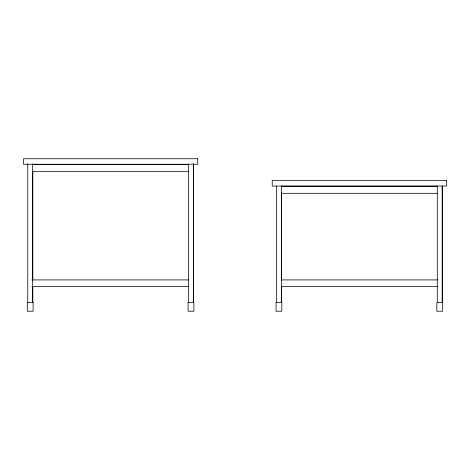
<?xml version="1.0" encoding="UTF-8"?>
<svg xmlns="http://www.w3.org/2000/svg" width="470" height="470" viewBox="0 0 470 470"><rect width="100%" height="100%" fill="white"/><g stroke="black" fill="none" stroke-linecap="round" stroke-linejoin="round"><path stroke-width="0.7" d="M32.63 164.506L188.552 164.506M32.63 171.591L188.552 171.591M281.365 186.232L437.288 186.232M281.365 193.311L437.288 193.311M31.884 279.914L188.764 279.914M281.354 279.914L437.5 279.914M31.884 286.565L188.764 286.565M281.354 286.565L437.5 286.565M442.37 186.032L442.37 302.651M442.158 186.032L442.158 302.651M437.288 186.032L437.288 302.651M281.583 192.635L281.583 280.649M281.583 286.518L281.583 302.651M281.365 186.032L281.365 302.651M276.501 186.032L276.501 302.651M193.634 163.842L193.634 302.651M193.423 163.842L193.423 302.651M188.552 163.842L188.552 302.651M32.847 171.15L32.847 280.008M32.847 286.583L32.847 302.651M32.63 163.842L32.63 302.651M27.765 163.842L27.765 302.651M197.764 158.76L23.5 158.76L23.5 164.247L197.764 164.247L197.764 158.76M446.5 180.545L272.236 180.545L272.236 186.032L446.5 186.032L446.5 180.545M33.094 302.651L27.295 302.651L27.295 311.24L33.094 311.24L33.094 302.651M193.887 302.651L188.088 302.651L188.088 311.24L193.887 311.24L193.887 302.651M281.83 302.651L276.037 302.651L276.037 311.24L281.83 311.24L281.83 302.651M442.623 302.651L436.824 302.651L436.824 311.24L442.623 311.24L442.623 302.651"/></g></svg>
